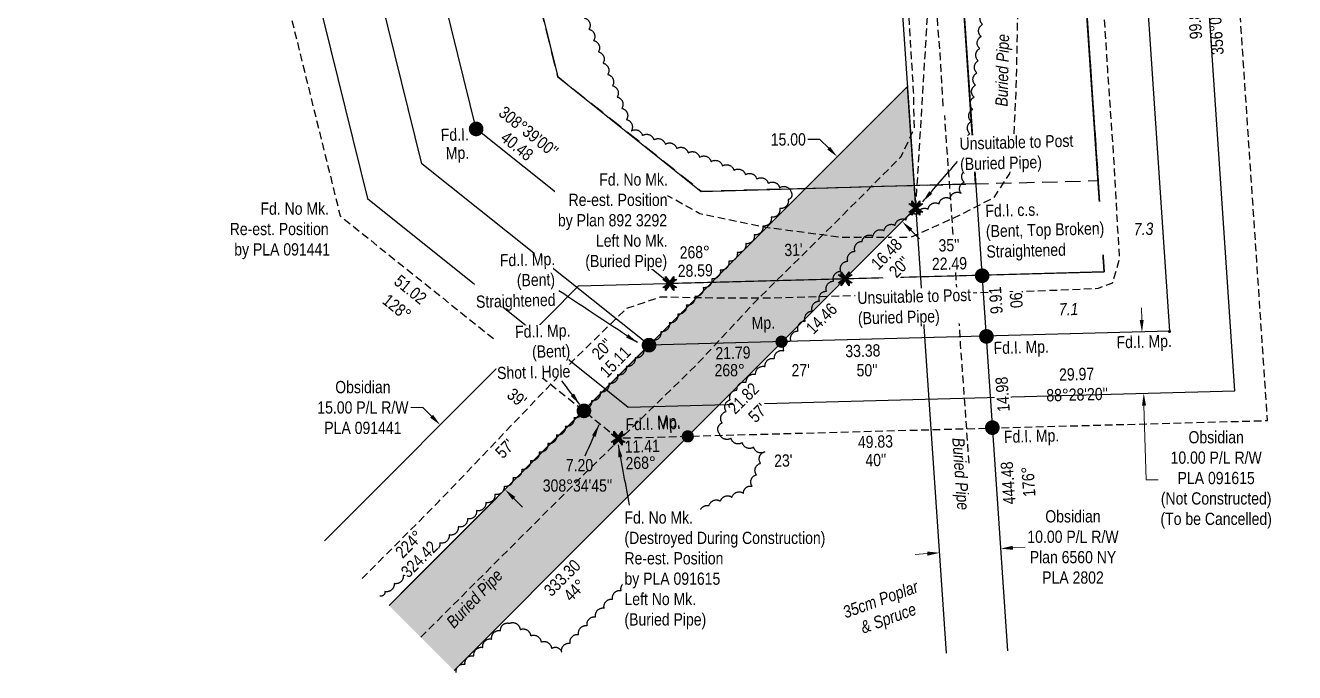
# Model space of a CAD drawing. Extents: x 623995 to 631000, y 5840139 to 5844688.
# Drawn here: x 629444 to 630481, y 5840163 to 5840692 of the extents above; entities that cross this region are included whole.
import ezdxf
from ezdxf.enums import TextEntityAlignment as Align

# ---------------------------------------------------------------- set-up
doc = ezdxf.new("R2010")
doc.units = 0
doc.header["$LTSCALE"] = 5
doc.header["$PDSIZE"] = 0.5
for name, pattern in [('0', [1, 1, 0]), ('foc-ACCESSROAD', [3.75, 2.5, -1.25]), ('foc-TIELINE', [1.875, 1.25, -0.625]), ('foc-TRAV', [1.875, 1.25, -0.625]), ('UG_PIPE', [1.875, 1.25, -0.625])]:
    doc.linetypes.add(name, pattern=pattern)
doc.layers.get('Defpoints').update_dxf_attribs({"color": 9})
for name, color, linetype in [('AS-PIPE-UG', 44, 'UG_PIPE'), ('AS-PIPE-UG-T', 44, 'Continuous'), ('C-RW', 13, 'Continuous'), ('C-WS', 13, 'foc-ACCESSROAD'), ('L-BD', 7, 'Continuous'), ('L-MON', 1, 'Continuous'), ('L-TIE', 7, 'foc-TIELINE'), ('L-TRAV', 7, 'foc-TRAV'), ('P-PROPOSED', 10, 'Continuous'), ('P-PROPOSED-H', 21, 'Continuous'), ('P-TXT', 4, 'Continuous'), ('T-BUSH', 110, '0'), ('T-BUSH-T', 110, 'Continuous')]:
    doc.layers.add(name, color=color, linetype=linetype)
doc.layers.add('C-RW-T', color=13, linetype='Continuous', lineweight=9)
doc.styles.add('80CG', font='ARIALN.TTF', dxfattribs={"height": 10})
doc.styles.add('80L', font='ARIALN.TTF', dxfattribs={"height": 10})
doc.dimstyles.new('Compass 5 000', dxfattribs={"dimscale": 5, "dimtxt": 9, "dimasz": 2, "dimexe": 0.2, "dimexo": 0.0625, "dimgap": 0.5, "dimtad": 0, "dimtih": 1, "dimtoh": 1, "dimzin": 0, "dimdsep": 46, "dimtxsty": '80CG', "dimcen": 0.1, "dimse1": 1, "dimse2": 1, "dimclrd": 256, "dimclrt": 256, "dimaunit": 1, "dimadec": 4, "dimazin": 0, "dimtfac": 0.06, "dimtofl": 0, "dimtmove": 0, "dimatfit": 1, "dimfxl": 0.2, "dimtolj": 1, "dimtzin": 0, "dimlwd": -1, "dimarcsym": 0})

# ---------------------------------------------------------------- blocks, each defined once
blk = doc.blocks.new('fdia')
at = {"color": 255, "const_width": 1}
blk.add_lwpolyline([(-0.5, 0, 1), (0.5, 0, 1)], format="xyb", close=True, dxfattribs=at)
blk = doc.blocks.new('Fdiaa')
blk.add_blockref('fdia', (0, 0))
blk = doc.blocks.new('fdib')
at = {"color": 1, "const_width": 1.6}
blk.add_lwpolyline([(-0.4, 0, 1), (0.4, 0, 1)], format="xyb", close=True, dxfattribs=at)
at = {"color": 1}
blk.add_circle((0, 0), 0.8, dxfattribs=at)
blk = doc.blocks.new('Fdibb')
blk.add_blockref('fdib', (0, 0))
blk = doc.blocks.new('fdicc')
for name in ['Fdibb', 'Fdiaa']:
    blk.add_blockref(name, (0, 0))
blk = doc.blocks.new('FDI')
blk.add_blockref('fdicc', (0, 0))
blk = doc.blocks.new('*D704')
at = {"layer": 'C-RW-T', "transparency": 16777216}
for p, q in [((630250.8, 5840265.2), (630260.8, 5840265.8)), ((630180.9, 5840260.4), (630170.9, 5840259.7))]:
    blk.add_line(p, q, dxfattribs=at)
for points in [[(630180.8, 5840262.1), (630181, 5840258.7), (630190.9, 5840261.1)], [(630250.7, 5840266.8), (630250.9, 5840263.5), (630240.8, 5840264.5)]]:
    blk.add_solid(points, dxfattribs=at)
at = {"layer": 'Defpoints', "color": 0, "transparency": 16777216}
for p in [(630240.2, 5840273.4), (630190.3, 5840270), (630190.9, 5840261.1)]:
    blk.add_point(p, dxfattribs=at)
at = {"layer": 'C-RW-T', "transparency": 16777216, "insert": (630299.9, 5840265.8), "char_height": 10, "attachment_point": 5, "style": '80CG'}
blk.add_mtext('\\A1;Obsidian\\P10.00 P/L R/W\\PPlan 6560 NY\\PPLA 2802', dxfattribs=at)
blk = doc.blocks.new('*D708')
at = {"layer": 'C-RW-T', "transparency": 16777216}
for p, q in [((629768.8, 5840379.8), (629758.8, 5840379.8)), ((629775.9, 5840372.7), (629768.8, 5840379.8)), ((629843.1, 5840305.6), (629850.1, 5840298.5))]:
    blk.add_line(p, q, dxfattribs=at)
for points in [[(629777, 5840373.9), (629774.7, 5840371.5), (629782.9, 5840365.6)], [(629844.2, 5840306.8), (629841.9, 5840304.4), (629836, 5840312.7)]]:
    blk.add_solid(points, dxfattribs=at)
at = {"layer": 'Defpoints', "color": 0, "transparency": 16777216}
for p in [(629782.9, 5840365.6), (629772.7, 5840355.4), (629825.8, 5840302.4)]:
    blk.add_point(p, dxfattribs=at)
at = {"layer": 'C-RW-T', "transparency": 16777216, "insert": (629719.7, 5840379.8), "char_height": 10, "attachment_point": 5, "style": '80CG'}
blk.add_mtext('\\A1;Obsidian\\P15.00 P/L R/W\\PPLA 091441 ', dxfattribs=at)
blk = doc.blocks.new('TEMP')
h = blk.add_hatch(color=255)
h.dxf.hatch_style = 1
h.paths.add_polyline_path([(0, 0.25), (-0.67, 1.15), (-0.67, 0.67), (-1.15, 0.67), (-0.25, 0), (-1.15, -0.67), (-0.67, -0.67), (-0.67, -1.15), (0, -0.25), (0.67, -1.15), (0.67, -0.67), (1.15, -0.67), (0.25, 0), (1.15, 0.67), (0.67, 0.67), (0.67, 1.15)])
h.paths.add_polyline_path([(0.57, 0.85), (0.57, 0.57), (0.85, 0.57), (0.08, 0), (0.85, -0.57), (0.57, -0.57), (0.57, -0.85), (0, -0.08), (-0.57, -0.85), (-0.57, -0.57), (-0.85, -0.57), (-0.08, 0), (-0.85, 0.57), (-0.57, 0.57), (-0.57, 0.85), (0, 0.08)], flags=16)
h = blk.add_hatch(color=1)
h.dxf.hatch_style = 1
h.paths.add_polyline_path([(0, 0.08), (-0.57, 0.85), (-0.57, 0.57), (-0.85, 0.57), (-0.08, 0), (-0.85, -0.57), (-0.57, -0.57), (-0.57, -0.85), (0, -0.08), (0.57, -0.85), (0.57, -0.57), (0.85, -0.57), (0.08, 0), (0.85, 0.57), (0.57, 0.57), (0.57, 0.85)])
at = {"color": 1}
for p, q in [((-0.08, 0), (0.08, 0)), ((0, 0.08), (0, -0.08))]:
    blk.add_line(p, q, dxfattribs=at)
at = {"color": 255, "flags": 128}
blk.add_lwpolyline([(-0.25, 0), (-1.15, 0.67), (-0.67, 0.67), (-0.67, 1.15), (0, 0.25), (0.67, 1.15), (0.67, 0.67), (1.15, 0.67), (0.25, 0), (1.15, -0.67), (0.67, -0.67), (0.67, -1.15), (0, -0.25), (-0.67, -1.15), (-0.67, -0.67), (-1.15, -0.67)], close=True, dxfattribs=at)
at = {"color": 1, "flags": 128}
blk.add_lwpolyline([(-0.08, 0), (-0.85, 0.57), (-0.57, 0.57), (-0.57, 0.85), (0, 0.08), (0.57, 0.85), (0.57, 0.57), (0.85, 0.57), (0.08, 0), (0.85, -0.57), (0.57, -0.57), (0.57, -0.85), (0, -0.08), (-0.57, -0.85), (-0.57, -0.57), (-0.85, -0.57)], close=True, dxfattribs=at)
blk = doc.blocks.new('PLIA')
at = {"color": 255, "const_width": 1}
blk.add_lwpolyline([(-0.5, 0, 1), (0.5, 0, 1)], format="xyb", close=True, dxfattribs=at)
blk = doc.blocks.new('PLIAA')
blk.add_blockref('PLIA', (0, 0))
blk = doc.blocks.new('PLIB')
at = {"color": 1}
blk.add_circle((0, 0), 0.8, dxfattribs=at)
blk = doc.blocks.new('PLIBB')
blk.add_blockref('PLIB', (0, 0))
blk = doc.blocks.new('PLICC')
for name in ['PLIAA', 'PLIBB']:
    blk.add_blockref(name, (0, 0))
blk = doc.blocks.new('PLI')
blk.add_blockref('PLICC', (0, 0))
blk = doc.blocks.new('*D781')
at = {"layer": 'C-RW-T', "transparency": 16777216}
for p, q in [((630356.1, 5840451.4), (630355.8, 5840461.4)), ((630357.9, 5840381.4), (630359.6, 5840320.7)), ((630359.6, 5840320.7), (630369.6, 5840320.7))]:
    blk.add_line(p, q, dxfattribs=at)
for points in [[(630357.7, 5840451.5), (630354.4, 5840451.4), (630356.3, 5840441.4)], [(630359.6, 5840381.5), (630356.3, 5840381.4), (630357.7, 5840391.4)]]:
    blk.add_solid(points, dxfattribs=at)
at = {"layer": 'Defpoints', "color": 0, "transparency": 16777216}
for p in [(630332.4, 5840440.8), (630333.8, 5840390.8), (630357.7, 5840391.4)]:
    blk.add_point(p, dxfattribs=at)
at = {"layer": 'C-RW-T', "transparency": 16777216, "insert": (630416.9, 5840320.7), "char_height": 10, "attachment_point": 5, "style": '80CG'}
blk.add_mtext('\\A1;Obsidian\\P10.00 P/L R/W\\PPLA 091615\\P(Not Constructed)\\P(To be Cancelled)', dxfattribs=at)
blk = doc.blocks.new('*D784')
at = {"layer": 'Defpoints', "color": 0, "transparency": 16777216}
for p in [(630160.4, 5840531.8), (629763.3, 5840240.2), (629816.3, 5840187.2)]:
    blk.add_point(p, dxfattribs=at)
at = {"layer": 'P-TXT', "transparency": 16777216}
for p, q in [((630093.2, 5840598.9), (630083.2, 5840598.9)), ((630100.3, 5840591.8), (630093.2, 5840598.9)), ((630167.5, 5840524.7), (630174.6, 5840517.7))]:
    blk.add_line(p, q, dxfattribs=at)
for points in [[(630101.4, 5840593), (630099.1, 5840590.7), (630107.3, 5840584.8)], [(630168.7, 5840525.9), (630166.3, 5840523.6), (630160.4, 5840531.8)]]:
    blk.add_solid(points, dxfattribs=at)
at = {"layer": 'P-TXT', "transparency": 16777216, "insert": (630067.3, 5840598.9), "char_height": 10, "attachment_point": 5, "style": '80CG'}
blk.add_mtext('\\A1;15.00', dxfattribs=at)

msp = doc.modelspace()

# ---------------------------------------------------------------- hatches: boundary and pattern name
at = {"layer": 'P-PROPOSED-H'}
h = msp.add_hatch(color=256, dxfattribs=at)
h.dxf.hatch_style = 1
h.paths.add_polyline_path([(629741.101, 5840217.96), (629794.159, 5840164.99), (630171.501, 5840542.918), (630164.74, 5840642.256), (630094.39, 5840571.796)])

# ---------------------------------------------------------------- linework, layer by layer
at = {"layer": 'AS-PIPE-UG', "flags": 128}
for points in [[(630215.748, 5841167.418), (630243.193, 5841164.198), (630252.508, 5841160.243), (630256.633, 5841154.898), (630260.203, 5841147.728), (630257.888, 5841129.648), (630256.653, 5841097.523), (630256.508, 5841066.768), (630256.173, 5841022.948), (630255.468, 5840940.138), (630255.903, 5840893.538), (630256.083, 5840837.923), (630255.878, 5840790.228), (630255.008, 5840721.498), (630253.333, 5840642.273), (630250.873, 5840588.573), (630247.958, 5840570.993), (630235.053, 5840551.283), (630207.938, 5840537.178), (630167.258, 5840518.873), (630110.758, 5840518.778), (630047.053, 5840527.198), (629994.948, 5840538.208), (629947.418, 5840564.733)], [(629719.047, 5840239.977), (629781.573, 5840302.808), (629893.168, 5840419.783), (629934.873, 5840460.723), (629962.783, 5840470.333), (629999.368, 5840469.623), (630054.608, 5840469.508), (630148.933, 5840472.103), (630256.693, 5840474.618), (630320.633, 5840477.283), (630332.423, 5840481.858), (630338.113, 5840501.808), (630335.963, 5840535.188), (630333.633, 5840579.848), (630328.318, 5840655.763), (630314.233, 5840878.593), (630310.883, 5840921.563), (630305.993, 5840971.658), (630303.308, 5841015.763), (630301.868, 5841052.233), (630301.928, 5841096.578), (630297.988, 5841113.318), (630281.003, 5841119.103), (630214.438, 5841131.988)], [(630167.718, 5841051.903), (630173.543, 5841042.948), (630174.488, 5841000.553), (630173.353, 5840944.988), (630174.033, 5840902.238), (630177.683, 5840835.403), (630183.838, 5840762.638), (630190.913, 5840671.188), (630193.788, 5840623.278)], [(629766.99, 5840192.114), (629771.778, 5840196.828), (629898.353, 5840323.233), (629993.683, 5840416.223), (630040.423, 5840466.473), (630107.393, 5840532.603), (630159.558, 5840585.033), (630170.293, 5840608.093), (630169.718, 5840638.258), (630165.258, 5840709.973), (630159.368, 5840823.098), (630153.373, 5840887.653), (630148.268, 5840942.393), (630148.423, 5840963.263), (630157.083, 5840969.933), (630157.048, 5840969.978)], [(630215.068, 5840334.258), (630208.123, 5840431.633), (630202.658, 5840512.683), (630195.098, 5840618.503)]]:
    msp.add_lwpolyline(points, dxfattribs=at)
at = {"layer": 'C-RW', "flags": 128}
for points in [[(629499.587, 5841831.829), (629858.188, 5841491.323), (629867.829, 5841097.874), (629823.813, 5840873.653), (629878.998, 5840650.153), (629996.178, 5840556.518), (630220.362, 5840562.851), (630195.273, 5840934.148), (630192.312, 5841170.944), (630292.43, 5841172.051), (630295.326, 5840938.119), (630325.428, 5840490.631), (630227.86, 5840487.902), (629970.419, 5840481.241), (629812.253, 5840607.513), (629747.058, 5840871.798), (629793.068, 5841106.168), (629784.113, 5841458.373), (629443.938, 5841781.362)], [(629596.746, 5841308.916), (629685.917, 5841387.557), (629692.857, 5841114.628), (629644.704, 5840869.344), (629723.409, 5840550.616), (629936.573, 5840380.072), (630432.183, 5840393.442), (630395.249, 5840942.077), (630393.452, 5841091.895), (630392.836, 5841152.975), (630391.227, 5841273.006), (630191.062, 5841270.957), (630191.687, 5841220.923), (630341.918, 5841222.498), (630342.858, 5841152.388), (630343.473, 5841091.343), (630345.288, 5840940.098), (630378.698, 5840442.098), (629953.488, 5840430.793), (629767.988, 5840578.988), (629695.881, 5840870.57), (629742.962, 5841110.398), (629734.674, 5841436.392)], [(630196.475, 5840179.167), (630145.212, 5840932.194), (630140.514, 5841315.921), (630190.492, 5841316.538), (630195.273, 5840934.148), (630246.521, 5840180.952)], [(629688.21, 5840270.763), (629847.154, 5840429.972), (629896.011, 5840479.302), (630325.428, 5840490.631), (630295.033, 5840938.203), (630292.43, 5841172.051), (630192.312, 5841170.944), (630191.687, 5841220.923), (630192.312, 5841170.944)], [(630191.687, 5841220.923), (630341.813, 5841222.553), (630345.288, 5840940.098), (630378.698, 5840442.098), (629953.388, 5840430.848), (629750.682, 5840227.706)]]:
    msp.add_lwpolyline(points, dxfattribs=at)
at = {"layer": 'C-WS', "flags": 128}
msp.add_lwpolyline([(629739.873, 5841603.823), (629973.943, 5841812.393), (630169.918, 5841607.903), (630613.033, 5841620.138), (630629.993, 5841010.843), (630294.258, 5841001.663), (630295.033, 5840938.203), (630320.538, 5840565.018), (629996.178, 5840556.518), (629878.998, 5840650.153), (629823.813, 5840873.653), (629868.208, 5841099.803), (629858.188, 5841491.323), (629739.873, 5841603.823)], close=True, dxfattribs=at)
at = {"layer": 'L-BD', "color": 5}
msp.add_line((630229.193, 5840437.938), (630229.054, 5840437.929), dxfattribs=at)
at = {"layer": 'L-TIE'}
msp.add_line((630171.501, 5840542.918), (630195.273, 5840934.148), dxfattribs=at)
at = {"layer": 'L-TRAV', "flags": 128}
msp.add_lwpolyline([(629613.276, 5841290.173), (629662.295, 5841333.403), (629667.804, 5841116.742), (629619.115, 5840868.727), (629701.179, 5840536.396), (629928.103, 5840354.843), (630458.865, 5840369.162), (630420.23, 5840943.067), (630418.441, 5841092.171), (630417.825, 5841153.269), (630415.882, 5841298.251), (630190.749, 5841295.946)], dxfattribs=at)
at = {"layer": 'P-PROPOSED', "flags": 128}
msp.add_lwpolyline([(629794.159, 5840164.99), (630171.501, 5840542.918), (630164.74, 5840642.256), (630094.39, 5840571.796), (629741.101, 5840217.96)], dxfattribs=at)
at = {"layer": 'T-BUSH', "flags": 128}
for points in [[(629795.878, 5840163.15, -0.52056705), (629803.145, 5840170.014, -0.52056705), (629810.412, 5840176.878, -0.52056705), (629817.68, 5840183.742, -0.52056705), (629824.947, 5840190.606, -0.52056705), (629832.215, 5840197.469, -0.52056705), (629839.571, 5840203.516, -0.52056705), (629848.14, 5840198.369, -0.52056705), (629856.709, 5840193.222, -0.52056705), (629865.279, 5840188.075, -0.52056705), (629873.848, 5840182.928, -0.52056705), (629882.133, 5840179.932, -0.52056705), (629889.069, 5840187.131, -0.52056705), (629896.004, 5840194.33, -0.52056705), (629902.94, 5840201.529, -0.52056705), (629909.875, 5840208.728, -0.52056705), (629916.811, 5840215.927, -0.52056705), (629923.747, 5840223.126, -0.52056705), (629930.682, 5840230.325, -0.52056705), (629937.618, 5840237.524, -0.52056705), (629944.553, 5840244.723, -0.52056705), (629951.489, 5840251.922, -0.52056705), (629958.424, 5840259.121, -0.52056705), (629965.382, 5840266.297, -0.52056705), (629972.815, 5840272.981, -0.52056705), (629980.247, 5840279.666, -0.52056705), (629987.68, 5840286.35, -0.52056705), (629995.113, 5840293.034, -0.52056705), (630002.546, 5840299.719, -0.52056705), (630011.838, 5840303.24, -0.52056705), (630021.294, 5840306.483, -0.52056705), (630030.749, 5840309.727, -0.52056705), (630037.77, 5840315.451, -0.52056705), (630041.19, 5840324.844, -0.52056705), (630044.611, 5840334.237, -0.52056705), (630048.032, 5840343.63, -0.52056705), (630039.039, 5840347.428, -0.52056705), (630029.736, 5840351.086, -0.52056705), (630020.433, 5840354.745, -0.52056705), (630011.13, 5840358.403, -0.52056705), (630013.196, 5840367.251, -0.52056705), (630016.527, 5840376.676, -0.52056705), (630019.857, 5840386.101, -0.52056705), (630025.35, 5840394.032, -0.52056705), (630032.992, 5840400.476, -0.52056705), (630040.634, 5840406.919, -0.52056705), (630048.276, 5840413.363, -0.52056705), (630055.919, 5840419.807, -0.52056705), (630063.561, 5840426.251, -0.52056705), (630069.499, 5840434.267, -0.52056705), (630075.308, 5840442.402, -0.52056705), (630081.116, 5840450.538, -0.52056705), (630086.925, 5840458.674, -0.52056705), (630092.733, 5840466.809, -0.52056705), (630098.542, 5840474.945, -0.52056705), (630104.35, 5840483.08, -0.52056705), (630110.159, 5840491.216, -0.52056705), (630115.967, 5840499.352, -0.52056705), (630121.776, 5840507.487, -0.52056705), (630127.584, 5840515.623, -0.52056705), (630136.528, 5840520.051, -0.52056705), (630145.516, 5840524.426, -0.52056705), (630154.504, 5840528.802, -0.52056705), (630163.492, 5840533.177, -0.52056705), (630172.48, 5840537.553, -0.52056705), (630181.468, 5840541.929, -0.52056705), (630190.455, 5840546.304, -0.52056705), (630199.443, 5840550.68, -0.52056705), (630208.431, 5840555.055, -0.52056705), (630211.058, 5840563.938, -0.52056705), (630212.206, 5840573.868, -0.52056705), (630213.355, 5840583.798, -0.52056705), (630214.503, 5840593.728, -0.52056705), (630215.651, 5840603.658, -0.52056705), (630216.799, 5840613.589, -0.52056705), (630217.947, 5840623.519, -0.52056705), (630219.095, 5840633.449, -0.52056705), (630220.243, 5840643.379, -0.52056705), (630221.391, 5840653.31, -0.52056705), (630222.539, 5840663.24, -0.52056705), (630223.687, 5840673.17, -0.52056705), (630224.835, 5840683.1, -0.52056705), (630225.983, 5840693.03, -0.52056705), (630227.131, 5840702.961, -0.52056705), (630228.279, 5840712.891, -0.52056705), (630229.427, 5840722.821, -0.52056705), (630230.575, 5840732.751, -0.52056705), (630231.723, 5840742.681, -0.52056705), (630232.871, 5840752.612, -0.52056705), (630234.019, 5840762.542, -0.52056705), (630235.167, 5840772.472, -0.52056705), (630236.315, 5840782.402, -0.52056705), (630237.463, 5840792.333, -0.52056705), (630241.658, 5840801.238, -0.52056705), (630246.743, 5840809.845, -0.52056705), (630251.828, 5840818.452, -0.52056705), (630256.912, 5840827.058, -0.52056705), (630260.814, 5840833.663, -0.52056705)], [(629873.694, 5840762.807, -0.52056705), (629877.534, 5840753.577, -0.52056705), (629881.373, 5840744.347, -0.52056705), (629885.213, 5840735.118, -0.52056705), (629889.052, 5840725.888, -0.52056705), (629892.892, 5840716.659, -0.52056705), (629896.732, 5840707.429, -0.52056705), (629900.571, 5840698.2, -0.52056705), (629904.411, 5840688.97, -0.52056705), (629908.251, 5840679.741, -0.52056705), (629912.09, 5840670.511, -0.52056705), (629915.93, 5840661.282, -0.52056705), (629919.769, 5840652.052, -0.52056705), (629923.609, 5840642.822, -0.52056705), (629927.449, 5840633.593, -0.52056705), (629931.288, 5840624.363, -0.52056705), (629935.128, 5840615.134, -0.52056705), (629938.968, 5840605.904, -0.52056705), (629948.114, 5840602.147, -0.52056705), (629957.457, 5840598.592, -0.52056705), (629966.8, 5840595.037, -0.52056705), (629976.143, 5840591.482, -0.52056705), (629985.486, 5840587.928, -0.52056705), (629994.829, 5840584.373, -0.52056705), (630004.172, 5840580.818, -0.52056705), (630013.515, 5840577.263, -0.52056705), (630022.858, 5840573.709, -0.52056705), (630032.201, 5840570.154, -0.52056705), (630041.544, 5840566.599, -0.52056705), (630050.886, 5840563.044, -0.52056705), (630060.229, 5840559.489, -0.52056705), (630069.572, 5840555.935, -0.52056705), (630067.228, 5840549.768, -0.52056705), (630060.287, 5840542.575, -0.52056705), (630053.345, 5840535.382, -0.52056705), (630046.404, 5840528.188, -0.52056705), (630039.463, 5840520.995, -0.52056705), (630032.521, 5840513.801, -0.52056705), (630025.58, 5840506.608, -0.52056705), (630018.639, 5840499.414, -0.52056705), (630011.697, 5840492.221, -0.52056705), (630004.756, 5840485.028, -0.52056705), (629997.815, 5840477.834, -0.52056705), (629990.874, 5840470.641, -0.52056705), (629983.932, 5840463.447, -0.52056705), (629976.991, 5840456.254, -0.52056705), (629970.05, 5840449.06, -0.52056705), (629963.108, 5840441.867, -0.52056705), (629956.167, 5840434.674, -0.52056705), (629949.202, 5840427.504, -0.52056705), (629942.077, 5840420.492, -0.52056705), (629934.952, 5840413.481, -0.52056705), (629927.827, 5840406.469, -0.52056705), (629920.701, 5840399.458, -0.52056705), (629913.576, 5840392.447, -0.52056705), (629906.451, 5840385.435, -0.52056705), (629899.326, 5840378.424, -0.52056705), (629892.201, 5840371.412, -0.52056705), (629885.076, 5840364.401, -0.52056705), (629877.951, 5840357.39, -0.52056705), (629870.826, 5840350.378, -0.52056705), (629863.7, 5840343.367, -0.52056705), (629856.575, 5840336.355, -0.52056705), (629849.45, 5840329.344, -0.52056705), (629842.325, 5840322.333, -0.52056705), (629835.101, 5840315.427, -0.52056705), (629827.61, 5840308.808, -0.52056705), (629820.118, 5840302.19, -0.52056705), (629812.627, 5840295.571, -0.52056705), (629805.135, 5840288.953, -0.52056705), (629797.644, 5840282.334, -0.52056705), (629790.152, 5840275.716, -0.52056705), (629782.661, 5840269.098, -0.52056705), (629775.169, 5840262.479, -0.52056705), (629767.678, 5840255.861, -0.52056705), (629760.186, 5840249.242, -0.52056705), (629752.695, 5840242.624, -0.52056705), (629745.203, 5840236.005, -0.52056705), (629737.711, 5840229.387, -0.52056705), (629733.578, 5840225.735, -0.52056705)]]:
    msp.add_lwpolyline(points, format="xyb", dxfattribs=at)

# ---------------------------------------------------------------- block references
at = {"layer": 'Defpoints'}
for p in [(630225.698, 5840487.528), (630229.193, 5840437.938), (630378.803, 5840442.043), (629953.488, 5840430.793), (629900.313, 5840377.103), (629928.203, 5840354.793), (630234.048, 5840363.368)]:
    msp.add_blockref('FDI', p, dxfattribs=at)
at = {"layer": 'L-MON', "color": 3, "xscale": 4.998179850000005, "yscale": 4.998179850000005, "zscale": 4.998179850000005}
for name, p in [('FDI', (629812.253, 5840607.513)), ('TEMP', (630171.501, 5840542.918)), ('TEMP', (630113.719, 5840485.046)), ('TEMP', (629970.419, 5840481.241)), ('PLI', (630061.786, 5840433.598)), ('FDI', (630229.193, 5840437.938)), ('FDI', (629953.488, 5840430.793)), ('FDI', (629900.313, 5840377.103)), ('FDI', (630234.048, 5840363.368)), ('PLI', (629985.172, 5840356.242))]:
    msp.add_blockref(name, p, dxfattribs=at)
at = {"layer": 'L-MON', "color": 6, "xscale": 4.998179850000005, "yscale": 4.998179850000005, "zscale": 4.998179850000005}
msp.add_blockref('TEMP', (629928.203, 5840354.793), dxfattribs=at)

# ---------------------------------------------------------------- texts
at = {"layer": 'AS-PIPE-UG-T', "char_height": 9.99636, "attachment_point": 1, "style": '80L'}
for s, width, gutter_width, insert, rotation in [('{\\fArial Narrow|b0|i1|c0|p34;Buried Pipe}', 60.47936, 50, (630236.486, 5840625.994), 88.788815), ('{\\fArial Narrow|b0|i1|c0|p34;Buried Pipe}', 60.47936, 50, (630211.205, 5840355.49), 274.079553), ('\\pi0.30961;{\\fArial Narrow|b0|i1|c0|p34;Buried Pipe}', 59.03588, 100, (629786.707, 5840205.415), 46.601643)]:
    msp.add_mtext_dynamic_manual_height_columns(s, width=width, gutter_width=gutter_width, heights=[0], dxfattribs=dict(at, insert=insert, rotation=rotation))
at = {"layer": 'Defpoints', "style": '80L'}
for s, p in [('51.02', (629758.603, 5840476.276)), ('128°', (629747.536, 5840461.775))]:
    msp.add_text(s, height=9.9964, rotation=321.3427, dxfattribs=at).set_placement(p, align=Align.MIDDLE)
at = {"layer": 'Defpoints', "attachment_point": 2, "style": '80L'}
for s, insert, char_height, width, rotation in [("99.87 356°09'00''", (630394.591, 5840694.891), 9.99636, 32.02982, 93.8497), ("29.97 88°28'20''", (630302.75, 5840412.099), 9.99636, 50.63641, 1.5152), ("39'", (629848.645, 5840391.854), 9.9964, 14.46717, 321.342697)]:
    msp.add_mtext(s, dxfattribs=dict(at, insert=insert, char_height=char_height, width=width, rotation=rotation))
at = {"layer": 'Defpoints', "insert": (629609.455, 5840547.403), "char_height": 9.99636, "attachment_point": 1, "style": '80L'}
msp.add_mtext_dynamic_manual_height_columns('\\pi26.55;Fd. No Mk.\\P\\pi1.4565;Re-est. Position\\P\\pi5.1387;by PLA 091441', width=80.60914, gutter_width=50, heights=[0], dxfattribs=at)
at = {"layer": 'Defpoints', "attachment_point": 1, "style": '80L'}
for s, width, insert, char_height, rotation in [('{\\fArial Narrow|b0|i1|c0|p34;7.3}', 16.09591, (630349.493, 5840530.562), 9.99636, 1.571688), ('{\\fArial Narrow|b0|i1|c0|p34;7.1}', 16.09591, (630288.227, 5840465.006), 9.99636, 1.571688), ('Fd.I. Mp.', 44.3292, (630335.386, 5840438.08), 9.9964, 1.580829), ('Fd.I. Mp.', 44.3292, (629934.16, 5840371.055), 9.9964, 1.580829)]:
    msp.add_mtext_dynamic_manual_height_columns(s, width=width, gutter_width=50, heights=[0], dxfattribs=dict(at, insert=insert, char_height=char_height, rotation=rotation))
at = {"layer": 'L-BD', "color": 6, "style": '80L'}
for s, height, rotation, p in [("308°39'00''", 9.99636, 321.3977, (629855.078, 5840605.302)), ('40.48', 9.9964, 321.3977, (629845.723, 5840593.584)), ('268°', 9.9964, 1.4802, (629990.889, 5840506.809)), ("31'", 9.9964, 1.4802, (630071.526, 5840508.766)), ('28.59', 9.9964, 1.4802, (629991.276, 5840491.82)), ("20''", 9.9964, 45.2761, (629915.234, 5840427.683)), ('15.11', 9.9964, 45.2761, (629925.888, 5840417.132)), ("57'", 9.9964, 44.9877, (629835.758, 5840346.211)), ('224°', 9.9964, 44.9877, (629757.401, 5840268.216))]:
    msp.add_text(s, height=height, rotation=rotation, dxfattribs=at).set_placement(p, align=Align.MIDDLE)
at = {"layer": 'L-BD', "color": 5, "style": '80L'}
msp.add_text('14.46', height=9.9964, rotation=44.731, dxfattribs=at).set_placement((630094.436, 5840452.575), align=Align.MIDDLE)
at = {"layer": 'L-BD', "style": '80L'}
for s, rotation, p in [('21.79', 1.4845, (630022.08, 5840424.543)), ('33.38', 1.4845, (630128.212, 5840426.243)), ('49.83', 1.5717, (630138.482, 5840351.893)), ('11.41', 1.5717, (629947.924, 5840348.148)), ('268°', 1.5717, (629946.696, 5840334.63)), ("23'", 1.5717, (630063.229, 5840336.468)), ("40''", 1.5717, (630138.893, 5840336.904)), ('333.30', 45.0439, (629882.573, 5840240.665)), ('44°', 45.0439, (629892.653, 5840230.6))]:
    msp.add_text(s, height=9.9964, rotation=rotation, dxfattribs=at).set_placement(p, align=Align.MIDDLE)
at = {"layer": 'L-BD', "insert": (630007.061, 5840415.344), "char_height": 9.99636, "width": 142.26511, "attachment_point": 1, "style": '80L'}
msp.add_mtext("268°            27'            50''", dxfattribs=at)
at = {"layer": 'L-BD', "insert": (629895.069, 5840337.733), "char_height": 9.99636, "width": 56.28687, "attachment_point": 2, "style": '80L', "bg_fill": 1, "box_fill_scale": 1.1, "bg_fill_color": 21, "bg_fill_transparency": 0}
msp.add_mtext(" 7.20\\P308°34'45'' ", dxfattribs=at)
at = {"layer": 'L-MON', "color": 1, "insert": (629782.126, 5840607.523), "char_height": 9.99636, "attachment_point": 1, "rotation": 1.580829, "line_spacing_factor": 0.9, "style": '80L'}
msp.add_mtext_dynamic_manual_height_columns('\\pi1.0694;Fd.I. \\P\\pi4.7857;Mp.', width=22.04407, gutter_width=50, heights=[0], dxfattribs=at)
at = {"layer": 'L-MON', "char_height": 9.9964, "attachment_point": 1, "rotation": 1.580829, "style": '80L'}
for s, width, insert in [('Mp.', 18.21733, (630037.211, 5840453.738)), ('Mp.', 18.21733, (629959.921, 5840373.111)), ('Fd.I. Mp.', 44.3292, (630243.369, 5840360.862))]:
    msp.add_mtext_dynamic_manual_height_columns(s, width=width, gutter_width=50, heights=[0], dxfattribs=dict(at, insert=insert))
at = {"layer": 'L-MON', "color": 1, "insert": (630234.921, 5840433.457), "char_height": 9.9964, "attachment_point": 1, "rotation": 1.580829, "style": '80L'}
msp.add_mtext_dynamic_manual_height_columns('Fd.I. Mp.', width=44.3292, gutter_width=50, heights=[0], dxfattribs=at)
at = {"layer": 'T-BUSH-T', "insert": (630104.174, 5840214.382), "char_height": 9.98908, "attachment_point": 1, "rotation": 20, "style": '80L'}
msp.add_mtext_dynamic_manual_height_columns('\\pi6.9946;{\\fArial Narrow|b0|i1|c0|p34;35cm Poplar \\P\\pi16.357;& Spruce}', width=78.59806, gutter_width=100, heights=[0], dxfattribs=at)

# ---------------------------------------------------------------- dimensions: what is measured, and where the dimension line sits
at = {"layer": 'C-RW-T', "color": 3}
dim = msp.add_linear_dim(base=(630357.675, 5840391.432), p1=(630332.405, 5840440.77), p2=(630333.753, 5840390.787), angle=271.54534, text='Obsidian\\P10.00 P/L R/W\\PPLA 091615\\P(Not Constructed)\\P(To be Cancelled)', dimstyle='Compass 5 000', dxfattribs=at)
dim.commit()
dim.dimension.update_dxf_attribs({"geometry": '*D781', "text_midpoint": (630416.915, 5840320.741), "dimtype": 161})
at = {"layer": 'C-RW-T'}
dim = msp.add_aligned_dim(p1=(629825.753, 5840302.419), p2=(629772.695, 5840355.389), distance=-14.485, text='Obsidian\\P15.00 P/L R/W\\PPLA 091441 ', dimstyle='Compass 5 000', dxfattribs=at)
dim.commit()
dim.dimension.update_dxf_attribs({"geometry": '*D708', "text_midpoint": (629719.689, 5840379.77)})

# ---------------------------------------------------------------- leaders
at = {"layer": 'L-BD', "color": 6, "path_type": 1}
msp.add_leader([(629912.519, 5840365.619), (629901.083, 5840340.137)], dimstyle='Compass 5 000', override={"dimgap": 0.5, "dimtad": 0}, dxfattribs=at)
at = {"layer": 'L-MON', "path_type": 1}
msp.add_leader([(630177.113, 5840548), (630205.598, 5840580.928)], dimstyle='Compass 5 000', override={"dimgap": 0.5, "dimtad": 0}, dxfattribs=at)
at = {"layer": 'L-MON', "color": 1, "path_type": 1}
msp.add_leader([(629943.958, 5840432.88), (629879.776, 5840475.289)], dimstyle='Compass 5 000', override={"dimgap": 0.5, "dimtad": 0}, dxfattribs=at)
at = {"layer": 'L-MON', "color": 6, "path_type": 1}
msp.add_leader([(629928.269, 5840349.204), (629937.263, 5840300.133)], dimstyle='Compass 5 000', override={"dimgap": 0.5, "dimtad": 0}, dxfattribs=at)

# ---------------------------------------------------------------- next in the draw order: texts
at = {"layer": 'L-BD', "color": 5, "insert": (630144.006, 5840508.869), "char_height": 9.9964, "width": 28.1525, "attachment_point": 2, "rotation": 45.0444, "line_spacing_factor": 0.9, "style": '80L', "bg_fill": 3, "box_fill_scale": 1.15, "bg_fill_color": 256, "bg_fill_true_color": 256, "bg_fill_transparency": 0}
msp.add_mtext("16.48 20''", dxfattribs=at)
at = {"layer": 'L-BD', "color": 6, "insert": (630198.513, 5840517.479), "char_height": 9.9964, "width": 28.89017, "attachment_point": 2, "rotation": 1.3393, "line_spacing_factor": 0.9, "style": '80L', "bg_fill": 3, "box_fill_scale": 1.15, "bg_fill_color": 256, "bg_fill_true_color": 256, "bg_fill_transparency": 0}
msp.add_mtext("35'' 22.49", dxfattribs=at)
at = {"layer": 'L-BD', "insert": (630231.863, 5840467.097), "char_height": 9.9964, "width": 29.95146, "attachment_point": 2, "rotation": 93.8971, "style": '80L', "bg_fill": 3, "box_fill_scale": 1, "bg_fill_color": 256, "bg_fill_transparency": 0}
msp.add_mtext("9.91\\P06' ", dxfattribs=at)
at = {"layer": 'L-BD', "char_height": 9.9964, "attachment_point": 2, "style": '80L', "bg_fill": 3, "box_fill_scale": 1.15, "bg_fill_color": 256, "bg_fill_true_color": 256, "bg_fill_transparency": 0}
for s, insert, width, rotation in [('14.98', (630237.373, 5840390.262), 28.04774, 93.8971), ("21.82\\P57'", (630027.017, 5840390.875), 14.97543, 45.0439), ('444.48\\P176° ', (630241.874, 5840317.764), 28.04774, 93.8971)]:
    msp.add_mtext(s, dxfattribs=dict(at, insert=insert, width=width, rotation=rotation))
at = {"layer": 'L-BD', "color": 6, "insert": (629762.214, 5840259.407), "char_height": 9.9964, "width": 31.99039, "attachment_point": 2, "rotation": 44.9877, "style": '80L', "bg_fill": 3, "box_fill_scale": 1.15, "bg_fill_color": 256, "bg_fill_true_color": 256, "bg_fill_transparency": 0}
msp.add_mtext('324.42', dxfattribs=at)
at = {"layer": 'L-MON', "color": 1, "insert": (630207.096, 5840600.424), "char_height": 9.99636, "attachment_point": 1, "rotation": 1.580829, "style": '80L', "bg_fill": 3, "box_fill_scale": 1.15, "bg_fill_color": 256, "bg_fill_true_color": 256, "bg_fill_transparency": 0}
msp.add_mtext_dynamic_manual_height_columns('Unsuitable to Post\\P(Buried Pipe)', width=93.01269, gutter_width=50, heights=[0], dxfattribs=at)
at = {"layer": 'L-MON', "color": 1, "insert": (630228.182, 5840545.579), "char_height": 9.99636, "attachment_point": 1, "rotation": 1.48451, "style": '80L', "bg_fill": 3, "box_fill_scale": 1, "bg_fill_color": 256, "bg_fill_transparency": 0}
msp.add_mtext_dynamic_manual_height_columns('Fd.I. c.s.\\P(Bent, Top Broken)\\PStraightened', width=96.19141, gutter_width=50, heights=[0], dxfattribs=at)

# ---------------------------------------------------------------- next in the draw order: block references
at = {"layer": 'L-MON', "color": 3, "xscale": 4.998179850000005, "yscale": 4.998179850000005, "zscale": 4.998179850000005}
msp.add_blockref('FDI', (630225.698, 5840487.528), dxfattribs=at)

# ---------------------------------------------------------------- next in the draw order: dimensions: what is measured, and where the dimension line sits
at = {"layer": 'C-RW-T'}
dim = msp.add_linear_dim(base=(630190.899, 5840261.073), p1=(630240.229, 5840273.43), p2=(630190.289, 5840270.031), angle=183.894476, text='Obsidian\\P10.00 P/L R/W\\PPlan 6560 NY\\PPLA 2802', dimstyle='Compass 5 000', dxfattribs=at)
dim.commit()
dim.dimension.update_dxf_attribs({"geometry": '*D704', "text_midpoint": (630299.879, 5840265.831), "dimtype": 161})
at = {"layer": 'P-TXT', "color": 5}
dim = msp.add_linear_dim(base=(630160.402, 5840531.802), p1=(629763.281, 5840240.174), p2=(629816.336, 5840187.202), angle=315.0444, text='15.00', dimstyle='Compass 5 000', dxfattribs=at)
dim.commit()
dim.dimension.update_dxf_attribs({"geometry": '*D784', "text_midpoint": (630067.256, 5840598.905), "dimtype": 161})

# ---------------------------------------------------------------- next in the draw order: texts
at = {"layer": 'L-MON', "color": 1, "char_height": 9.99636, "attachment_point": 1, "rotation": 1.48451, "style": '80L', "bg_fill": 3, "box_fill_scale": 1, "bg_fill_color": 256, "bg_fill_transparency": 0}
for s, width, insert in [('\\pi20.975;Fd.I. Mp.\\P\\pi34.429;(Bent)\\P\\pi0.64157;Straightened', 64.22688, (629810.516, 5840504.554)), ('\\pi16.214;Fd.I. Mp.\\P\\pi29.667;(Bent)\\P\\pi0.63984;Shot I. Hole', 59.46562, (629827.721, 5840446.283))]:
    msp.add_mtext_dynamic_manual_height_columns(s, width=width, gutter_width=50, heights=[0], dxfattribs=dict(at, insert=insert))
at = {"layer": 'L-MON', "color": 1, "insert": (630123.613, 5840474.398), "char_height": 9.99636, "attachment_point": 1, "rotation": 1.580829, "style": '80L', "bg_fill": 3, "box_fill_scale": 1.15, "bg_fill_color": 256, "bg_fill_true_color": 256, "bg_fill_transparency": 0}
msp.add_mtext_dynamic_manual_height_columns('Unsuitable to Post\\P(Buried Pipe)', width=93.01269, gutter_width=50, heights=[0], dxfattribs=at)
at = {"layer": 'L-MON', "insert": (629933.433, 5840294.949), "char_height": 9.99636, "attachment_point": 1, "style": '80L', "bg_fill": 3, "box_fill_scale": 1.15, "bg_fill_color": 256, "bg_fill_true_color": 256, "bg_fill_transparency": 0}
msp.add_mtext_dynamic_manual_height_columns('Fd. No Mk.\\P(Destroyed During Construction)\\PRe-est. Position\\Pby PLA 091615\\PLeft No Mk.\\P(Buried Pipe)', width=168.38147, gutter_width=50, heights=[0], dxfattribs=at)

# ---------------------------------------------------------------- next in the draw order: texts
at = {"layer": 'L-MON', "insert": (629878.238, 5840571.205), "char_height": 9.99636, "attachment_point": 1, "style": '80L', "bg_fill": 3, "box_fill_scale": 1.15, "bg_fill_color": 256, "bg_fill_true_color": 256, "bg_fill_transparency": 0}
msp.add_mtext_dynamic_manual_height_columns('\\pi34.615;Fd. No Mk.\\P\\pi9.5217;Re-est. Position\\P\\pi0.86186;by Plan 892 3292\\P\\pi31.915;Left No Mk.\\P\\pi23.234;(Buried Pipe)', width=88.67435, gutter_width=50, heights=[0], dxfattribs=at)

# ---------------------------------------------------------------- next in the draw order: leaders
at = {"layer": 'L-MON', "path_type": 1}
msp.add_leader([(629896.92, 5840382.267), (629882.323, 5840401.621)], dimstyle='Compass 5 000', override={"dimgap": 0.5, "dimtad": 0}, dxfattribs=at)

doc.saveas('drawing.dxf')
